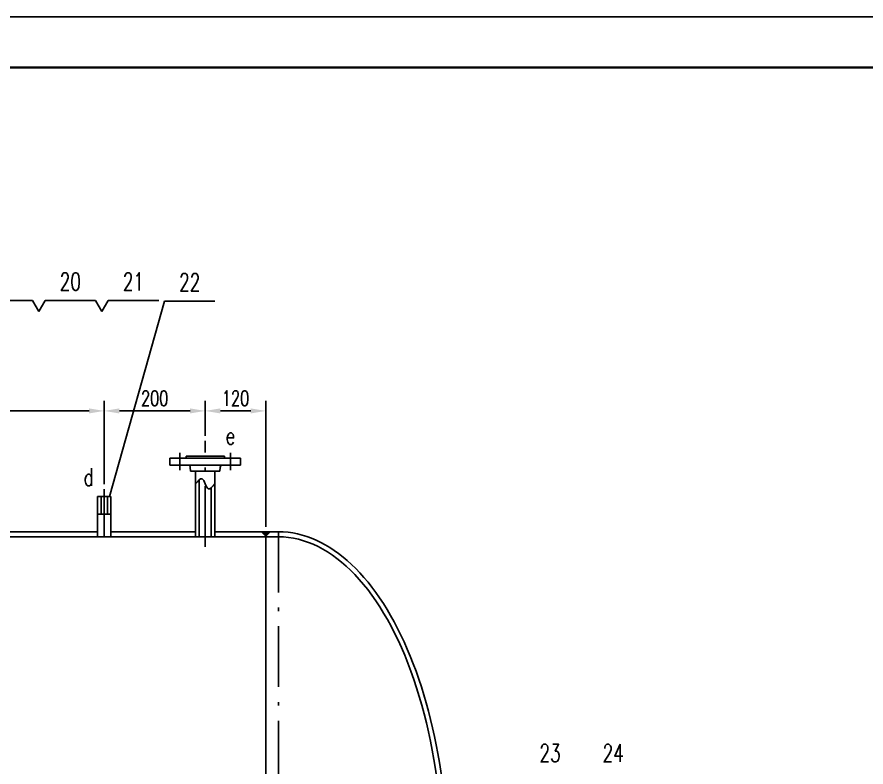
# Model space of a CAD drawing. Extents: x 28446 to 36913, y 3260 to 15560.
# Drawn here: x 30886 to 32567, y 14075 to 15560 of the extents above; entities that cross this region are included whole.
import ezdxf
from ezdxf.enums import TextEntityAlignment as Align

# ---------------------------------------------------------------- set-up
doc = ezdxf.new("R2010")
doc.units = 0
doc.header["$LTSCALE"] = 10
doc.linetypes.add('ACAD_ISO10W100', pattern=[18.7, 12, -3, 0.7, -3])
for name, color, linetype in [('K1', 4, 'Continuous'), ('tank', 1, 'Continuous'), ('tankx', 2, 'ACAD_ISO10W100'), ('tanky', 7, 'Continuous')]:
    doc.layers.add(name, color=color, linetype=linetype)
doc.styles.add('HGCAD', font='gbenor.shx', dxfattribs={"width": 0.75, "bigfont": 'gbcbig.shx'})
doc.styles.add('hzfs', font='simplex.shx', dxfattribs={"width": 0.7, "bigfont": 'hzfs.shx'})
doc.dimstyles.new('HGCAD$0', dxfattribs={"dimscale": 10, "dimtxt": 3.5, "dimasz": 2.5, "dimexe": 1, "dimexo": 1, "dimgap": 1, "dimtad": 1, "dimdec": 0, "dimdsep": 46, "dimtxsty": 'HGCAD', "dimcen": 0, "dimclrd": 4, "dimclre": 4, "dimclrt": 7, "dimadec": 0, "dimazin": 0, "dimtfac": 0.7, "dimtmove": 0, "dimatfit": 0, "dimfxl": 1, "dimarcsym": 0})

# ---------------------------------------------------------------- blocks, each defined once
blk = doc.blocks.new('*D68')
at = {"color": 4, "lineweight": -2}
for p, q in [((31059.04951781525, 14635.11065557948), (31059.04951781525, 14800.15913382382)), ((31259.04951781525, 14730.89809403487), (31259.04951781525, 14800.15913382382)), ((31089.04951781525, 14780.15913382382), (31229.04951781525, 14780.15913382382))]:
    blk.add_line(p, q, dxfattribs=at)
at = {"color": 4}
for points in [[(31089.04951781525, 14785.15913382382), (31089.04951781525, 14775.15913382382), (31059.04951781525, 14780.15913382382)], [(31229.04951781525, 14785.15913382382), (31229.04951781525, 14775.15913382382), (31259.04951781525, 14780.15913382382)]]:
    blk.add_solid(points, dxfattribs=at)
at = {"layer": 'Defpoints', "color": 0}
for p in [(31259.04951781525, 14780.15913382382), (31259.04951781525, 14720.89809403487), (31059.04951781525, 14625.11065557948)]:
    blk.add_point(p, dxfattribs=at)
at = {"color": 7, "insert": (31159.04951781525, 14805.15913382382), "char_height": 30, "attachment_point": 5, "style": 'hzfs'}
blk.add_mtext('200', dxfattribs=at)
blk = doc.blocks.new('*D69')
at = {"color": 4, "lineweight": -2}
for p, q in [((31259.04951781525, 14790.15913382382), (31259.04951781525, 14800.15913382382)), ((31379.04951781525, 14550.89809403488), (31379.04951781525, 14800.15913382382)), ((31289.04951781525, 14780.15913382382), (31349.04951781525, 14780.15913382382))]:
    blk.add_line(p, q, dxfattribs=at)
at = {"color": 4}
for points in [[(31289.04951781525, 14785.15913382382), (31289.04951781525, 14775.15913382382), (31259.04951781525, 14780.15913382382)], [(31349.04951781525, 14785.15913382382), (31349.04951781525, 14775.15913382382), (31379.04951781525, 14780.15913382382)]]:
    blk.add_solid(points, dxfattribs=at)
at = {"layer": 'Defpoints', "color": 0}
for p in [(31259.04951781525, 14780.15913382382), (31379.04951781525, 14780.15913382382), (31379.04951781525, 14540.89809403488)]:
    blk.add_point(p, dxfattribs=at)
at = {"color": 7, "insert": (31319.04951781525, 14805.15913382382), "char_height": 30, "attachment_point": 5, "style": 'hzfs'}
blk.add_mtext('120', dxfattribs=at)
blk = doc.blocks.new('*D153')
at = {"color": 4, "linetype": 'ByBlock', "lineweight": -2}
for p, q in [((30579.04951781525, 14780.89809403488), (30579.04951781525, 14800.15913382382)), ((31059.04951781525, 14790.15913382382), (31059.04951781525, 14800.15913382382)), ((31029.04951781525, 14780.15913382382), (30609.04951781525, 14780.15913382382))]:
    blk.add_line(p, q, dxfattribs=at)
at = {"color": 4, "linetype": 'ByBlock'}
for points in [[(30609.04951781525, 14785.15913382382), (30609.04951781525, 14775.15913382382), (30579.04951781525, 14780.15913382382)], [(31029.04951781525, 14785.15913382382), (31029.04951781525, 14775.15913382382), (31059.04951781525, 14780.15913382382)]]:
    blk.add_solid(points, dxfattribs=at)
at = {"layer": 'Defpoints', "color": 0, "linetype": 'ByBlock'}
for p in [(30579.04951781525, 14780.15913382382), (31059.04951781525, 14780.15913382382), (30579.04951781525, 14770.89809403488)]:
    blk.add_point(p, dxfattribs=at)
at = {"color": 7, "linetype": 'ByBlock', "insert": (30819.04951781525, 14805.15913382382), "char_height": 30, "attachment_point": 5, "style": 'hzfs'}
blk.add_mtext('480', dxfattribs=at)

msp = doc.modelspace()

# ---------------------------------------------------------------- linework, layer by layer
msp.add_line((36912.80376532002, 15560.04874435562), (28502.80376531968, 15560.04874435562))
at = {"layer": 'K1', "const_width": 4}
msp.add_lwpolyline([(36812.80376532002, 9720.048744355387), (36812.80376532002, 15460.04874435562), (28752.80376531968, 15460.04874435562), (28752.80376531968, 9720.048744355387)], close=True, dxfattribs=at)
at = {"layer": 'tank'}
for p, q in [((31189.04951781525, 14672.89809403487), (31189.04951781525, 14686.89809403487)), ((31189.04951781525, 14686.89809403487), (31329.04951781525, 14686.89809403487)), ((31297.04951781525, 14690.89809403487), (31221.04951781525, 14690.89809403487)), ((31221.04951781525, 14690.89809403487), (31221.04951781525, 14686.89809403487)), ((31297.04951781525, 14686.89809403487), (31297.04951781525, 14690.89809403487)), ((31329.04951781525, 14686.89809403487), (31329.04951781525, 14672.89809403487)), ((31329.04951781525, 14672.89809403487), (31189.04951781525, 14672.89809403487)), ((31230.12951781525, 14660.89809403487), (31229.45918085047, 14668.34628253235)), ((31287.96951781525, 14660.89809403487), (31230.12951781525, 14660.89809403487)), ((31240.04951781525, 14660.89809403487), (31240.04951781525, 14530.89809403487)), ((31278.04951781525, 14660.89809403487), (31278.04951781525, 14530.89809403487)), ((31287.96951781525, 14660.89809403487), (31288.63985478002, 14668.34628253235)), ((31247.04951781525, 14643.6599365995), (31247.04951781525, 14530.89809403487)), ((31271.04951781525, 14628.13625147024), (31271.04951781525, 14530.89809403487)), ((31072.24073478438, 14610.89809403487), (31045.85830084612, 14610.89809403487)), ((31045.85830084612, 14610.89809403487), (31045.85830084611, 14530.89809403487)), ((31072.24073478438, 14610.89809403487), (31072.24073478438, 14530.89809403487)), ((31072.24073478438, 14575.89809403487), (31045.85830084611, 14575.89809403486)), ((31379.04951781525, 14530.89809403487), (29991.54951781526, 14530.89809403487)), ((31045.85830084611, 14540.89809403488), (30741.54951781525, 14540.89809403488)), ((31240.04951781525, 14540.89809403488), (31072.24073478438, 14540.89809403488)), ((31379.04951781525, 14540.89809403488), (31278.04951781525, 14540.89809403488)), ((31404.04951781525, 14540.89809403487), (31379.04951781525, 14540.89809403487)), ((31379.04951781525, 14540.89809403487), (31379.04951781525, 13220.89809403487)), ((31404.04951781525, 14530.89809403487), (31379.04951781525, 14530.89809403487))]:
    msp.add_line(p, q, dxfattribs=at)
at = {"layer": 'tank', "color": 0}
for p, q in [((31052.85830084612, 14610.89809403487), (31052.85830084612, 14575.89809403487)), ((31065.24073478438, 14610.89809403487), (31065.24073478438, 14575.89809403487))]:
    msp.add_line(p, q, dxfattribs=at)
at = {"layer": 'tank'}
for centre, start, end in [((31224.47930865626, 14667.89809403487), 5.142764557892527, 90), ((31293.61972697424, 14667.89809403487), 90, 174.8572354421075)]:
    msp.add_arc(centre, 5, start, end, dxfattribs=at)
for major_axis, ratio, start_param in [((0, 660), 0.5075757575757576, 4.495858824673266), ((0, 650), 0.5, 4.344450870942236)]:
    msp.add_ellipse((31404.04951781525, 13880.89809403487), major_axis=major_axis, ratio=ratio, start_param=start_param, end_param=6.283185307179586, dxfattribs=at)
at = {"layer": 'tankx'}
for p, q in [((31259.04951781525, 14510.89809403487), (31259.04951781525, 14720.89809403487)), ((31209.04951781525, 14662.89809403487), (31209.04951781525, 14696.89809403487)), ((31309.04951781525, 14662.89809403487), (31309.04951781525, 14696.89809403487)), ((31059.04951781525, 14530.89809403487), (31059.04951781525, 14625.11065557948)), ((31404.04951781525, 14540.89809403487), (31404.04951781525, 13220.89809403487))]:
    msp.add_line(p, q, dxfattribs=at)
at = {"layer": 'tanky', "linetype": 'ByBlock'}
for p, q in [((30816.89129225333, 14998.67293683421), (30916.89129225333, 14998.67293683421)), ((30916.89129225333, 14998.67293683421), (30929.39129225333, 14977.02293683421)), ((30929.39129225333, 14977.02293683421), (30941.89129225333, 14998.67293683421)), ((30941.89129225333, 14998.67293683421), (31041.89129225333, 14998.67293683421)), ((31041.89129225333, 14998.67293683421), (31054.39129225333, 14977.02293683421)), ((31054.39129225333, 14977.02293683421), (31066.89129225333, 14998.67293683421)), ((31066.89129225333, 14998.67293683421), (31166.89129225333, 14998.67293683421)), ((31069.31648243425, 14610.89809403487), (31178.29907775161, 14997.3173796589)), ((31178.29907775161, 14997.3173796589), (31278.29907775161, 14997.3173796589))]:
    msp.add_line(p, q, dxfattribs=at)
at = {"layer": 'tanky'}
msp.add_spline([(31278.04951781525, 14635.89809403487), (31265.38285114858, 14625.89809403487), (31252.71618448192, 14645.89809403487), (31240.04951781525, 14635.89809403487)], degree=3, dxfattribs=at)
msp.add_solid([(31379.04951781525, 14530.89809403487), (31389.04951781525, 14540.89809403487), (31369.04951781525, 14540.89809403487)], dxfattribs=at)

# ---------------------------------------------------------------- texts
at = {"layer": 'tanky', "linetype": 'ByBlock', "style": 'hzfs', "width": 0.7}
for s, p in [('20', (30991.89129225333, 15018.67293683421)), ('21', (31116.89129225333, 15018.67293683421)), ('22', (31228.29907775161, 15017.3173796589)), ('23', (31941.73849983313, 14085.22477287411)), ('24', (32066.73849983313, 14085.22477287411))]:
    msp.add_text(s, height=35, dxfattribs=at).set_placement(p, align=Align.CENTER)
at = {"layer": 'tanky', "style": 'hzfs', "width": 0.7}
for s, p in [('e', (31309.04951781525, 14730.89809403487)), ('d', (31028.22400017739, 14649.06426564503))]:
    msp.add_text(s, height=35, dxfattribs=at).set_placement(p, align=Align.MIDDLE)

# ---------------------------------------------------------------- dimensions: what is measured, and where the dimension line sits
at = {"linetype": 'ByBlock'}
dim = msp.add_linear_dim(base=(30579.04951781525, 14780.15913382382), p1=(31059.04951781525, 14780.15913382382), p2=(30579.04951781525, 14770.89809403488), dimstyle='HGCAD$0', override={"dimtxt": 3, "dimasz": 3, "dimexe": 2, "dimzin": 0, "dimtxsty": 'hzfs'}, dxfattribs=at)
dim.commit()
dim.dimension.update_dxf_attribs({"geometry": '*D153', "text_midpoint": (30819.04951781525, 14805.15913382382)})
for base, p1, p2, picture, middle in [((31259.04951781525, 14780.15913382382), (31059.04951781525, 14625.11065557948), (31259.04951781525, 14720.89809403487), '*D68', (31159.04951781525, 14805.15913382382)), ((31379.04951781525, 14780.15913382382), (31259.04951781525, 14780.15913382382), (31379.04951781525, 14540.89809403488), '*D69', (31319.04951781525, 14805.15913382382))]:
    dim = msp.add_linear_dim(base=base, p1=p1, p2=p2, dimstyle='HGCAD$0', override={"dimtxt": 3, "dimasz": 3, "dimexe": 2, "dimzin": 0, "dimtxsty": 'hzfs'})
    dim.commit()
    dim.dimension.update_dxf_attribs({"geometry": picture, "text_midpoint": middle})

doc.saveas('drawing.dxf')
